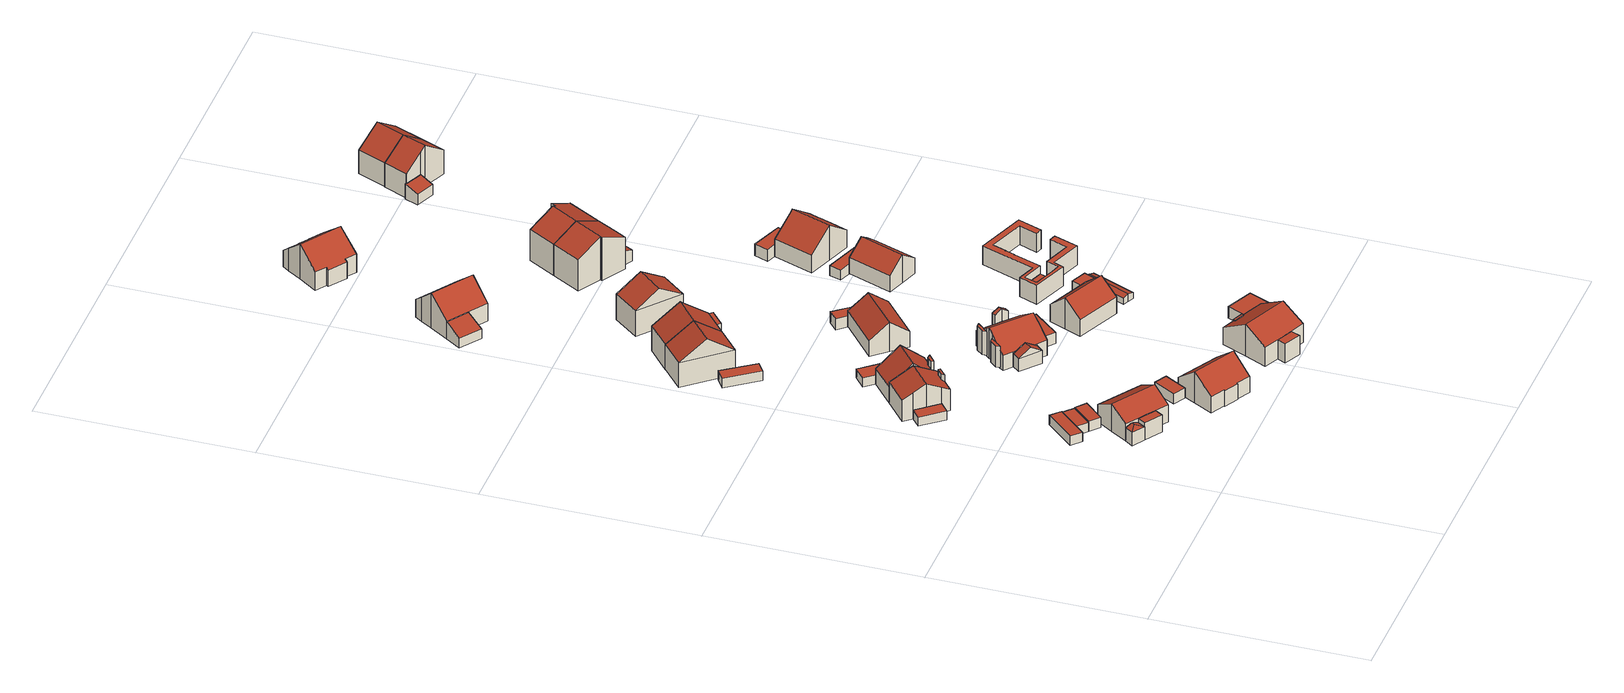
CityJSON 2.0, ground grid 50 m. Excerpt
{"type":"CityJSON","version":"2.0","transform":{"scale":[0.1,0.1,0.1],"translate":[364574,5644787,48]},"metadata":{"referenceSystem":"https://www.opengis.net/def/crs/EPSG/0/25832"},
"CityObjects":{
"building1":{"type":"Building","attributes":{"Geometrietyp2DReferenz":"3000","Gemeindeschluessel":"05315000","function":"51009_1610","roofType":"5000","measuredHeight":3.96},"geometry":[{"type":"Solid","lod":"2","boundaries":[[[[0,1,2,3]],[[4,5,1,0]],[[6,7,5,4]],[[3,2,7,6]],[[0,8,4]],[[6,9,3]],[[3,9,8,0]],[[4,8,9,6]],[[1,5,7,2]]]],"semantics":{"surfaces":[{"type":"WallSurface"},{"type":"RoofSurface"},{"type":"GroundSurface"}],"values":[[0,0,0,0,1,0,1,1,2]]}}]},
"building2":{"type":"Building","attributes":{"Geometrietyp2DReferenz":"3000","Gemeindeschluessel":"05315000","function":"31001_2463","roofType":"1000","measuredHeight":2.47,"storeysAboveGround":1},"address":[{"country":"Germany","locality":"Köln","thoroughfareNumber":"8","thoroughfareName":"Friederike-Nadig-Weg"}],"geometry":[{"type":"Solid","lod":"2","boundaries":[[[[10,11,12,13]],[[14,15,11,10]],[[16,17,15,14]],[[13,12,17,16]],[[14,10,13,16]],[[11,15,17,12]]]],"semantics":{"surfaces":[{"type":"WallSurface"},{"type":"RoofSurface"},{"type":"GroundSurface"}],"values":[[0,0,0,0,1,2]]}}]},
"building3":{"type":"Building","attributes":{"Geometrietyp2DReferenz":"3000","Gemeindeschluessel":"05315000","function":"31001_2463","roofType":"1000","measuredHeight":2.38,"storeysAboveGround":1},"address":[{"country":"Germany","locality":"Köln","thoroughfareNumber":"10","thoroughfareName":"Friederike-Nadig-Weg"}],"geometry":[{"type":"Solid","lod":"2","boundaries":[[[[18,19,20,21]],[[22,23,19,18]],[[24,25,23,22]],[[21,20,25,24]],[[22,18,21,24]],[[19,23,25,20]]]],"semantics":{"surfaces":[{"type":"WallSurface"},{"type":"RoofSurface"},{"type":"GroundSurface"}],"values":[[0,0,0,0,1,2]]}}]},
"building4":{"type":"Building","attributes":{"Geometrietyp2DReferenz":"3000","Gemeindeschluessel":"05315000","function":"51009_1611","roofType":"1000","measuredHeight":2.63},"geometry":[{"type":"Solid","lod":"2","boundaries":[[[[26,27,19,28]],[[29,30,27,26]],[[31,23,30,29]],[[28,19,23,31]],[[29,26,28,31]],[[27,30,23,19]]]],"semantics":{"surfaces":[{"type":"WallSurface"},{"type":"RoofSurface"},{"type":"GroundSurface"}],"values":[[0,0,0,0,1,2]]}}]},
"building5":{"type":"Building","attributes":{"Geometrietyp2DReferenz":"3000","Gemeindeschluessel":"05315000","function":"31001_2463","roofType":"1000","measuredHeight":2.33,"storeysAboveGround":1},"address":[{"country":"Germany","locality":"Köln","thoroughfareNumber":"10","thoroughfareName":"Marion-Dönhoff-Weg"}],"geometry":[{"type":"Solid","lod":"2","boundaries":[[[[32,33,34,35]],[[36,37,33,32]],[[38,39,37,36]],[[35,34,39,38]],[[36,32,35,38]],[[33,37,39,34]]]],"semantics":{"surfaces":[{"type":"WallSurface"},{"type":"RoofSurface"},{"type":"GroundSurface"}],"values":[[0,0,0,0,1,2]]}}]},
"building6":{"type":"Building","attributes":{"Gemeindeschluessel":"05315000","Geometrietyp2DReferenz":"3000","function":"31001_1010"},"address":[{"country":"Germany","locality":"Köln","thoroughfareNumber":"10","thoroughfareName":"Friederike-Nadig-Weg"}],"children":["building6-1","building6-2"]},
"building6-1":{"type":"BuildingPart","attributes":{"roofType":"3100","measuredHeight":7.07,"storeysAboveGround":1},"parents":["building6"],"geometry":[{"type":"Solid","lod":"2","boundaries":[[[[40,7,2,41]],[[42,43,7,40]],[[44,45,43,42]],[[46,47,45,44]],[[48,49,47,46]],[[50,51,49,48]],[[52,53,51,50]],[[40,41,54,52,50,48,42]],[[46,44,42,48]],[[55,2,7,43,45,47,49,51,53]],[[54,55,53,52]],[[41,2,55,54]]]],"semantics":{"surfaces":[{"type":"WallSurface"},{"type":"RoofSurface"},{"type":"GroundSurface"},{"type":"ClosureSurface"}],"values":[[0,0,0,0,0,0,0,1,1,2,3,3]]}}]},
"building6-2":{"type":"BuildingPart","attributes":{"roofType":"1000","measuredHeight":4.35,"storeysAboveGround":1},"parents":["building6"],"geometry":[{"type":"Solid","lod":"2","boundaries":[[[[41,2,1,56]],[[57,58,53,52]],[[56,1,58,57]],[[52,54,41,56,57]],[[2,55,53,58,1]],[[54,55,2,41]],[[52,53,55,54]]]],"semantics":{"surfaces":[{"type":"WallSurface"},{"type":"RoofSurface"},{"type":"GroundSurface"},{"type":"ClosureSurface"}],"values":[[0,0,0,1,2,3,3]]}}]},
"building7":{"type":"Building","attributes":{"Geometrietyp2DReferenz":"3000","Gemeindeschluessel":"05315000","function":"31001_1010","roofType":"3100","measuredHeight":8.18,"storeysAboveGround":1},"address":[{"country":"Germany","locality":"Köln","thoroughfareNumber":"10","thoroughfareName":"Marion-Dönhoff-Weg"}],"geometry":[{"type":"Solid","lod":"2","boundaries":[[[[59,34,60,61]],[[62,63,34,59]],[[64,65,63,62]],[[66,67,65,64]],[[68,69,67,66]],[[70,71,69,68]],[[72,73,71,70]],[[74,75,73,72]],[[76,33,75,74]],[[61,60,33,76]],[[64,62,59,61,66]],[[76,74,72,70,68,66,61]],[[34,63,65,67,69,71,73,75,33,60]]]],"semantics":{"surfaces":[{"type":"WallSurface"},{"type":"RoofSurface"},{"type":"GroundSurface"}],"values":[[0,0,0,0,0,0,0,0,0,0,1,1,2]]}}]},
"building8":{"type":"Building","attributes":{"Geometrietyp2DReferenz":"3000","Gemeindeschluessel":"05315000","function":"51009_1610","roofType":"1000","measuredHeight":7.05},"geometry":[{"type":"Solid","lod":"2","boundaries":[[[[77,78,79,80]],[[81,82,78,77]],[[83,84,82,81]],[[80,79,84,83]],[[81,77,80,83]],[[78,82,84,79]]]],"semantics":{"surfaces":[{"type":"WallSurface"},{"type":"RoofSurface"},{"type":"GroundSurface"}],"values":[[0,0,0,0,1,2]]}}]},
"building9":{"type":"Building","attributes":{"Geometrietyp2DReferenz":"3000","Gemeindeschluessel":"05315000","function":"31001_2463","roofType":"1000","measuredHeight":2.62,"storeysAboveGround":1},"address":[{"country":"Germany","locality":"Köln","thoroughfareNumber":"12","thoroughfareName":"Friederike-Nadig-Weg"}],"geometry":[{"type":"Solid","lod":"2","boundaries":[[[[85,86,87,88]],[[89,90,86,85]],[[91,92,90,89]],[[88,87,92,91]],[[89,85,88,91]],[[86,90,92,87]]]],"semantics":{"surfaces":[{"type":"WallSurface"},{"type":"RoofSurface"},{"type":"GroundSurface"}],"values":[[0,0,0,0,1,2]]}}]},
"building10":{"type":"Building","attributes":{"Geometrietyp2DReferenz":"3000","Gemeindeschluessel":"05315000","function":"31001_1010","roofType":"3100","measuredHeight":8.08,"storeysAboveGround":1},"address":[{"country":"Germany","locality":"Köln","thoroughfareNumber":"12","thoroughfareName":"Friederike-Nadig-Weg"}],"geometry":[{"type":"Solid","lod":"2","boundaries":[[[[93,94,95,96]],[[97,98,94,93]],[[99,100,98,97]],[[101,102,100,99]],[[103,104,102,101]],[[105,106,104,103]],[[107,108,106,105]],[[109,110,108,107]],[[111,112,110,109]],[[96,95,112,111]],[[99,97,93,96,111,109,107,101]],[[105,103,101,107]],[[94,98,100,102,104,106,108,110,112,95]]]],"semantics":{"surfaces":[{"type":"WallSurface"},{"type":"RoofSurface"},{"type":"GroundSurface"}],"values":[[0,0,0,0,0,0,0,0,0,0,1,1,2]]}}]},
"building11":{"type":"Building","attributes":{"Geometrietyp2DReferenz":"3000","Gemeindeschluessel":"05315000","function":"31001_1010","roofType":"3100","measuredHeight":8.63,"storeysAboveGround":1},"address":[{"country":"Germany","locality":"Köln","thoroughfareNumber":"8","thoroughfareName":"Marion-Dönhoff-Weg"}],"geometry":[{"type":"Solid","lod":"2","boundaries":[[[[113,65,67,114]],[[115,116,65,113]],[[117,118,116,115]],[[119,120,118,117]],[[121,122,120,119]],[[123,124,122,121]],[[125,69,124,123]],[[114,67,69,125]],[[115,113,114,117]],[[125,123,121,119,117,114]],[[65,116,118,120,122,124,69,67]]]],"semantics":{"surfaces":[{"type":"WallSurface"},{"type":"RoofSurface"},{"type":"GroundSurface"}],"values":[[0,0,0,0,0,0,0,0,1,1,2]]}}]},
"building12":{"type":"Building","attributes":{"Geometrietyp2DReferenz":"3000","Gemeindeschluessel":"05315000","function":"51009_1610","roofType":"1000","measuredHeight":6.63},"geometry":[{"type":"Solid","lod":"2","boundaries":[[[[126,127,128,129]],[[130,131,127,126]],[[132,133,131,130]],[[129,128,133,132]],[[130,126,129,132]],[[127,131,133,128]]]],"semantics":{"surfaces":[{"type":"WallSurface"},{"type":"RoofSurface"},{"type":"GroundSurface"}],"values":[[0,0,0,0,1,2]]}}]},
"building13":{"type":"Building","attributes":{"Geometrietyp2DReferenz":"3000","Gemeindeschluessel":"05315000","function":"31001_2463","roofType":"1000","measuredHeight":2.48,"storeysAboveGround":1},"address":[{"country":"Germany","locality":"Köln","thoroughfareNumber":"65","thoroughfareName":"Astrid-Lindgren-Allee"}],"geometry":[{"type":"Solid","lod":"2","boundaries":[[[[134,135,136,137]],[[138,139,135,134]],[[140,141,139,138]],[[137,136,141,140]],[[138,134,137,140]],[[135,139,141,136]]]],"semantics":{"surfaces":[{"type":"WallSurface"},{"type":"RoofSurface"},{"type":"GroundSurface"}],"values":[[0,0,0,0,1,2]]}}]},
"building14":{"type":"Building","attributes":{"Geometrietyp2DReferenz":"3000","Gemeindeschluessel":"05315000","function":"31001_2463","roofType":"1000","measuredHeight":2.36,"storeysAboveGround":1},"address":[{"country":"Germany","locality":"Köln","thoroughfareNumber":"8","thoroughfareName":"Marion-Dönhoff-Weg"}],"geometry":[{"type":"Solid","lod":"2","boundaries":[[[[142,143,144,145]],[[146,147,143,142]],[[148,149,147,146]],[[145,144,149,148]],[[146,142,145,148]],[[143,147,149,144]]]],"semantics":{"surfaces":[{"type":"WallSurface"},{"type":"RoofSurface"},{"type":"GroundSurface"}],"values":[[0,0,0,0,1,2]]}}]},
"building15":{"type":"Building","attributes":{"Geometrietyp2DReferenz":"3000","Gemeindeschluessel":"05315000","function":"31001_1010","roofType":"3100","measuredHeight":10.84,"storeysAboveGround":2},"address":[{"country":"Germany","locality":"Köln","thoroughfareNumber":"65","thoroughfareName":"Astrid-Lindgren-Allee"}],"geometry":[{"type":"Solid","lod":"2","boundaries":[[[[150,151,152,153]],[[154,155,151,150]],[[156,157,155,154]],[[153,152,157,156]],[[150,158,154]],[[156,159,153]],[[153,159,158,150]],[[154,158,159,156]],[[151,155,157,152]]]],"semantics":{"surfaces":[{"type":"WallSurface"},{"type":"RoofSurface"},{"type":"GroundSurface"}],"values":[[0,0,0,0,0,0,1,1,2]]}}]},
"building16":{"type":"Building","attributes":{"Geometrietyp2DReferenz":"3000","Gemeindeschluessel":"05315000","function":"51009_1610","roofType":"3100","measuredHeight":5.11},"geometry":[{"type":"Solid","lod":"2","boundaries":[[[[160,161,162,163]],[[164,165,161,160]],[[166,167,165,164]],[[163,162,167,166]],[[160,168,164]],[[166,169,163]],[[163,169,168,160]],[[164,168,169,166]],[[161,165,167,162]]]],"semantics":{"surfaces":[{"type":"WallSurface"},{"type":"RoofSurface"},{"type":"GroundSurface"}],"values":[[0,0,0,0,0,0,1,1,2]]}}]},
"building17":{"type":"Building","attributes":{"Geometrietyp2DReferenz":"3000","Gemeindeschluessel":"05315000","function":"31001_1010","roofType":"3100","measuredHeight":10.98,"storeysAboveGround":2},"address":[{"country":"Germany","locality":"Köln","thoroughfareNumber":"63","thoroughfareName":"Astrid-Lindgren-Allee"}],"geometry":[{"type":"Solid","lod":"2","boundaries":[[[[156,170,171,159]],[[172,173,170,156]],[[174,175,173,172]],[[176,177,175,174]],[[178,179,177,176]],[[153,180,179,178]],[[159,171,180,153]],[[172,156,159,174]],[[153,178,176,174,159]],[[170,173,175,177,179,180,171]]]],"semantics":{"surfaces":[{"type":"WallSurface"},{"type":"RoofSurface"},{"type":"GroundSurface"}],"values":[[0,0,0,0,0,0,0,1,1,2]]}}]},
"building18":{"type":"Building","attributes":{"Gemeindeschluessel":"05315000","Geometrietyp2DReferenz":"3000","function":"31001_1010"},"address":[{"country":"Germany","locality":"Köln","thoroughfareNumber":"10a","thoroughfareName":"Marion-Dönhoff-Weg"}],"children":["building18-1","building18-2","building18-3","building18-4"]},
"building18-1":{"type":"BuildingPart","attributes":{"roofType":"3100","measuredHeight":7.85,"storeysAboveGround":1},"parents":["building18"],"geometry":[{"type":"MultiSurface","lod":"2","boundaries":[[[181,182,183,184]],[[185,186,182,181]],[[187,188,186,185]],[[189,190,188,187]],[[191,192,190,189]],[[193,194,192,191]],[[195,196,197,198]],[[199,200,196,195]],[[201,202,203,204]],[[205,206,202,201]],[[207,208,209,210]],[[184,183,208,207]],[[198,193,191,189,187,185,181,184,195]],[[207,210,205,201,204,199,195,184]],[[182,186,188,190,192,194,197,196,200,203,202,206,209,208,183]],[[211,197,194,212]],[[198,213,214]],[[193,214,213,211,212]],[[215,216,203,200]],[[199,217,218]],[[218,217,204,216,215]],[[205,219,220,206]],[[219,210,209,220]]],"semantics":{"surfaces":[{"type":"WallSurface"},{"type":"RoofSurface"},{"type":"GroundSurface"},{"type":"ClosureSurface"}],"values":[0,0,0,0,0,0,0,0,0,0,0,0,1,1,2,0,0,3,0,0,3,3,3]}}]},
"building18-2":{"type":"BuildingPart","attributes":{"roofType":"9999","measuredHeight":5.5,"storeysAboveGround":1},"address":[{"country":"Germany","locality":"Köln","thoroughfareNumber":"10a","thoroughfareName":"Marion-Dönhoff-Weg"}],"parents":["building18"],"geometry":[{"type":"MultiSurface","lod":"2","boundaries":[[[221,213,222,223]],[[213,211,224,222]],[[221,193,214]],[[223,225,212,221]],[[222,224,225,223]],[[213,214,193,212,211]],[[211,212,225,224]]],"semantics":{"surfaces":[{"type":"RoofSurface"},{"type":"WallSurface"},{"type":"GroundSurface"}],"values":[0,1,1,1,1,1,2]}}]},
"building18-3":{"type":"BuildingPart","attributes":{"roofType":"1000","measuredHeight":6.06,"storeysAboveGround":1},"address":[{"country":"Germany","locality":"Köln","thoroughfareNumber":"10a","thoroughfareName":"Marion-Dönhoff-Weg"}],"parents":["building18"],"geometry":[{"type":"MultiSurface","lod":"2","boundaries":[[[226,216,227,228]],[[229,230,215,218]],[[228,227,230,229]],[[218,226,228,229]],[[216,215,230,227]],[[226,217,204]],[[204,217,218,215,216]]],"semantics":{"surfaces":[{"type":"WallSurface"},{"type":"RoofSurface"},{"type":"GroundSurface"},{"type":"ClosureSurface"}],"values":[0,0,0,1,2,0,3]}}]},
"building18-4":{"type":"BuildingPart","attributes":{"roofType":"3100","measuredHeight":7.16,"storeysAboveGround":1},"address":[{"country":"Germany","locality":"Köln","thoroughfareNumber":"10a","thoroughfareName":"Marion-Dönhoff-Weg"}],"parents":["building18"],"geometry":[{"type":"MultiSurface","lod":"2","boundaries":[[[231,232,206,233]],[[234,235,232,231]],[[236,237,235,234]],[[238,209,237,236]],[[231,233,239,234]],[[238,236,234,239]],[[206,232,235,237,209,220]],[[239,233,205,219]],[[219,205,206,220]],[[239,219,210,238]],[[209,210,219,220]]],"semantics":{"surfaces":[{"type":"WallSurface"},{"type":"RoofSurface"},{"type":"GroundSurface"},{"type":"ClosureSurface"}],"values":[0,0,0,0,1,1,2,0,3,0,3]}}]},
"building19":{"type":"Building","attributes":{"Geometrietyp2DReferenz":"3000","Gemeindeschluessel":"05315000","function":"51009_1610","roofType":"2100","measuredHeight":4.38},"geometry":[{"type":"Solid","lod":"2","boundaries":[[[[240,241,242,243]],[[244,245,241,240]],[[246,247,245,244]],[[243,242,247,246]],[[244,240,243,246]],[[241,245,247,242]]]],"semantics":{"surfaces":[{"type":"WallSurface"},{"type":"RoofSurface"},{"type":"GroundSurface"}],"values":[[0,0,0,0,1,2]]}}]},
"building20":{"type":"Building","attributes":{"Gemeindeschluessel":"05315000","Geometrietyp2DReferenz":"3000","function":"31001_1010"},"address":[{"country":"Germany","locality":"Köln","thoroughfareNumber":"14","thoroughfareName":"Friederike-Nadig-Weg"}],"children":["building20-1","building20-2","building20-3"]},
"building20-1":{"type":"BuildingPart","attributes":{"roofType":"3100","measuredHeight":8.1,"storeysAboveGround":1},"parents":["building20"],"geometry":[{"type":"MultiSurface","lod":"2","boundaries":[[[248,249,250,251]],[[252,253,249,248]],[[254,255,253,252]],[[256,257,255,254]],[[258,259,260,261]],[[262,263,259,258]],[[264,265,263,262]],[[266,267,265,264]],[[268,269,267,266]],[[270,271,269,268]],[[248,251,270,268,266,252]],[[264,262,258,261,272,273,256,254,252,266]],[[250,249,253,255,257,274,275,260,259,263,265,267,269,271]],[[251,250,271,270]],[[276,274,257,277]],[[256,273,276,277]],[[276,278,275,274]],[[273,272,278,276]],[[278,279,260,275]],[[272,261,279,278]]],"semantics":{"surfaces":[{"type":"WallSurface"},{"type":"RoofSurface"},{"type":"GroundSurface"},{"type":"ClosureSurface"}],"values":[0,0,0,0,0,0,0,0,0,0,1,1,2,3,0,3,0,3,0,3]}}]},
"building20-2":{"type":"BuildingPart","attributes":{"roofType":"1000","measuredHeight":4.83,"storeysAboveGround":1},"parents":["building20"],"geometry":[{"type":"Solid","lod":"2","boundaries":[[[[251,250,280,281]],[[282,283,271,270]],[[281,280,283,282]],[[270,251,281,282]],[[250,271,283,280]],[[270,271,250,251]]]],"semantics":{"surfaces":[{"type":"WallSurface"},{"type":"RoofSurface"},{"type":"GroundSurface"},{"type":"ClosureSurface"}],"values":[[0,0,0,1,2,3]]}}]},
"building20-3":{"type":"BuildingPart","attributes":{"roofType":"1000","measuredHeight":4.77,"storeysAboveGround":1},"address":[{"country":"Germany","locality":"Köln","thoroughfareNumber":"14","thoroughfareName":"Friederike-Nadig-Weg"}],"parents":["building20"],"geometry":[{"type":"MultiSurface","lod":"2","boundaries":[[[284,279,277,285]],[[284,285,273,272]],[[277,279,278,276]],[[285,256,273]],[[277,276,273,256]],[[284,272,261]],[[278,279,261,272]],[[276,278,272,273]]],"semantics":{"surfaces":[{"type":"WallSurface"},{"type":"RoofSurface"},{"type":"GroundSurface"},{"type":"ClosureSurface"}],"values":[0,1,2,0,3,0,3,3]}}]},
"building21":{"type":"Building","attributes":{"Geometrietyp2DReferenz":"3000","Gemeindeschluessel":"05315000","function":"31001_1010","roofType":"3100","measuredHeight":7.49,"storeysAboveGround":1},"address":[{"country":"Germany","locality":"Köln","thoroughfareNumber":"6a","thoroughfareName":"Marion-Dönhoff-Weg"}],"geometry":[{"type":"Solid","lod":"2","boundaries":[[[[286,287,288,289]],[[290,291,287,286]],[[292,293,291,290]],[[294,295,293,292]],[[296,297,295,294]],[[298,299,297,296]],[[289,288,299,298]],[[294,292,290,286,296]],[[289,298,296,286]],[[287,291,293,295,297,299,288]]]],"semantics":{"surfaces":[{"type":"WallSurface"},{"type":"RoofSurface"},{"type":"GroundSurface"}],"values":[[0,0,0,0,0,0,0,1,1,2]]}}]},
"building22":{"type":"Building","attributes":{"Geometrietyp2DReferenz":"3000","Gemeindeschluessel":"05315000","function":"31001_2463","roofType":"1000","measuredHeight":2.92,"storeysAboveGround":1},"address":[{"country":"Germany","locality":"Köln","thoroughfareNumber":"63","thoroughfareName":"Astrid-Lindgren-Allee"}],"geometry":[{"type":"Solid","lod":"2","boundaries":[[[[300,301,302,303]],[[304,305,301,300]],[[306,179,305,304]],[[307,177,179,306]],[[303,302,177,307]],[[306,304,300,303,307]],[[301,305,179,177,302]]]],"semantics":{"surfaces":[{"type":"WallSurface"},{"type":"RoofSurface"},{"type":"GroundSurface"}],"values":[[0,0,0,0,0,1,2]]}}]},
"building23":{"type":"Building","attributes":{"Geometrietyp2DReferenz":"3000","Gemeindeschluessel":"05315000","function":"31001_2463","roofType":"1000","measuredHeight":2.85,"storeysAboveGround":1},"address":[{"country":"Germany","locality":"Köln","thoroughfareNumber":"10a","thoroughfareName":"Marion-Dönhoff-Weg"}],"geometry":[{"type":"Solid","lod":"2","boundaries":[[[[308,309,310,311]],[[312,313,309,308]],[[314,315,313,312]],[[311,310,315,314]],[[312,308,311,314]],[[309,313,315,310]]]],"semantics":{"surfaces":[{"type":"WallSurface"},{"type":"RoofSurface"},{"type":"GroundSurface"}],"values":[[0,0,0,0,1,2]]}}]},
"building24":{"type":"Building","attributes":{"Geometrietyp2DReferenz":"3000","Gemeindeschluessel":"05315000","function":"31001_1010","roofType":"3100","measuredHeight":8.93,"storeysAboveGround":1},"address":[{"country":"Germany","locality":"Köln","thoroughfareNumber":"1","thoroughfareName":"Margarete-Steiff-Weg"}],"geometry":[{"type":"Solid","lod":"2","boundaries":[[[[316,317,318,246]],[[319,320,317,316]],[[321,322,320,319]],[[323,324,322,321]],[[325,326,324,323]],[[327,328,326,325]],[[246,318,328,327]],[[246,327,325,316]],[[323,321,319,316,325]],[[317,320,322,324,326,328,318]]]],"semantics":{"surfaces":[{"type":"WallSurface"},{"type":"RoofSurface"},{"type":"GroundSurface"}],"values":[[0,0,0,0,0,0,0,1,1,2]]}}]},
"building25":{"type":"Building","attributes":{"Geometrietyp2DReferenz":"3000","Gemeindeschluessel":"05315000","function":"31001_2463","roofType":"1000","measuredHeight":2.82,"storeysAboveGround":1},"address":[{"country":"Germany","locality":"Köln","thoroughfareNumber":"6a","thoroughfareName":"Marion-Dönhoff-Weg"}],"geometry":[{"type":"Solid","lod":"2","boundaries":[[[[329,330,331,332]],[[333,334,330,329]],[[335,336,334,333]],[[337,338,336,335]],[[332,331,338,337]],[[335,333,329,332,337]],[[330,334,336,338,331]]]],"semantics":{"surfaces":[{"type":"WallSurface"},{"type":"RoofSurface"},{"type":"GroundSurface"}],"values":[[0,0,0,0,0,1,2]]}}]},
"building26":{"type":"Building","attributes":{"Geometrietyp2DReferenz":"3000","Gemeindeschluessel":"05315000","function":"31001_1010","roofType":"3100","measuredHeight":10.21,"storeysAboveGround":2},"address":[{"country":"Germany","locality":"Köln","thoroughfareNumber":"61","thoroughfareName":"Astrid-Lindgren-Allee"}],"geometry":[{"type":"Solid","lod":"2","boundaries":[[[[339,340,341,342]],[[343,344,340,339]],[[345,346,344,343]],[[342,341,346,345]],[[339,347,343]],[[345,348,342]],[[342,348,347,339]],[[343,347,348,345]],[[340,344,346,341]]]],"semantics":{"surfaces":[{"type":"WallSurface"},{"type":"RoofSurface"},{"type":"GroundSurface"}],"values":[[0,0,0,0,0,0,1,1,2]]}}]},
"building27":{"type":"Building","attributes":{"Geometrietyp2DReferenz":"3000","Gemeindeschluessel":"05315000","function":"31001_1010","roofType":"3100","measuredHeight":7.91,"storeysAboveGround":1},"address":[{"country":"Germany","locality":"Köln","thoroughfareNumber":"3","thoroughfareName":"Friederike-Nadig-Weg"}],"geometry":[{"type":"Solid","lod":"2","boundaries":[[[[349,350,351,352]],[[353,354,350,349]],[[355,356,354,353]],[[357,358,356,355]],[[359,360,358,357]],[[361,362,360,359]],[[352,351,362,361]],[[353,349,352,355]],[[361,359,357,355,352]],[[350,354,356,358,360,362,351]]]],"semantics":{"surfaces":[{"type":"WallSurface"},{"type":"RoofSurface"},{"type":"GroundSurface"}],"values":[[0,0,0,0,0,0,0,1,1,2]]}}]},
"building28":{"type":"Building","attributes":{"Geometrietyp2DReferenz":"3000","Gemeindeschluessel":"05315000","function":"31001_2463","roofType":"1000","measuredHeight":2.84,"storeysAboveGround":1},"address":[{"country":"Germany","locality":"Köln","thoroughfareNumber":"14","thoroughfareName":"Friederike-Nadig-Weg"}],"geometry":[{"type":"Solid","lod":"2","boundaries":[[[[363,364,365,366]],[[367,368,364,363]],[[369,370,368,367]],[[371,372,370,369]],[[373,374,372,371]],[[366,365,374,373]],[[371,369,367,363,366,373]],[[364,368,370,372,374,365]]]],"semantics":{"surfaces":[{"type":"WallSurface"},{"type":"RoofSurface"},{"type":"GroundSurface"}],"values":[[0,0,0,0,0,0,1,2]]}}]},
"building29":{"type":"Building","attributes":{"Geometrietyp2DReferenz":"3000","Gemeindeschluessel":"05315000","function":"31001_2463","roofType":"1000","measuredHeight":2.86,"storeysAboveGround":1},"address":[{"country":"Germany","locality":"Köln","thoroughfareNumber":"3","thoroughfareName":"Friederike-Nadig-Weg"}],"geometry":[{"type":"Solid","lod":"2","boundaries":[[[[375,376,377,378]],[[379,380,376,375]],[[381,382,380,379]],[[383,384,382,381]],[[378,377,384,383]],[[381,379,375,378,383]],[[376,380,382,384,377]]]],"semantics":{"surfaces":[{"type":"WallSurface"},{"type":"RoofSurface"},{"type":"GroundSurface"}],"values":[[0,0,0,0,0,1,2]]}}]},
"building30":{"type":"Building","attributes":{"Geometrietyp2DReferenz":"3000","Gemeindeschluessel":"05315000","function":"51009_1611","roofType":"1000","measuredHeight":2.66},"geometry":[{"type":"Solid","lod":"2","boundaries":[[[[385,386,387,388]],[[389,390,386,385]],[[391,392,390,389]],[[388,387,392,391]],[[389,385,388,391]],[[386,390,392,387]]]],"semantics":{"surfaces":[{"type":"WallSurface"},{"type":"RoofSurface"},{"type":"GroundSurface"}],"values":[[0,0,0,0,1,2]]}}]},
"building31":{"type":"Building","attributes":{"Geometrietyp2DReferenz":"3000","Gemeindeschluessel":"05315000","function":"31001_2463","roofType":"3100","measuredHeight":2.01,"storeysAboveGround":1},"address":[{"country":"Germany","locality":"Köln","thoroughfareNumber":"5","thoroughfareName":"Friederike-Nadig-Weg"}],"geometry":[{"type":"Solid","lod":"2","boundaries":[[[[393,394,395,396]],[[397,398,394,393]],[[399,400,398,397]],[[401,402,400,399]],[[403,404,402,401]],[[405,406,404,403]],[[407,408,406,405]],[[396,395,408,407]],[[401,399,397,393,403]],[[396,407,405,403,393]],[[394,398,400,402,404,406,408,395]]]],"semantics":{"surfaces":[{"type":"WallSurface"},{"type":"RoofSurface"},{"type":"GroundSurface"}],"values":[[0,0,0,0,0,0,0,0,1,1,2]]}}]},
"building32":{"type":"Building","attributes":{"Geometrietyp2DReferenz":"3000","Gemeindeschluessel":"05315000","function":"31001_1010","roofType":"3100","measuredHeight":8.83,"storeysAboveGround":1},"address":[{"country":"Germany","locality":"Köln","thoroughfareNumber":"32","thoroughfareName":"Astrid-Lindgren-Allee"}],"geometry":[{"type":"Solid","lod":"2","boundaries":[[[[409,410,411,412]],[[413,414,410,409]],[[415,416,414,413]],[[417,418,416,415]],[[419,420,418,417]],[[421,422,420,419]],[[423,424,422,421]],[[425,426,424,423]],[[427,428,426,425]],[[429,430,428,427]],[[431,432,430,429]],[[433,434,432,431]],[[435,436,434,433]],[[437,438,436,435]],[[439,440,438,437]],[[412,411,440,439]],[[421,419,417,415,413,409,412,439,437,423]],[[435,433,431,429,427,425,423,437]],[[410,414,416,418,420,422,424,426,428,430,432,434,436,438,440,411]]]],"semantics":{"surfaces":[{"type":"WallSurface"},{"type":"RoofSurface"},{"type":"GroundSurface"}],"values":[[0,0,0,0,0,0,0,0,0,0,0,0,0,0,0,0,1,1,2]]}}]},
"building33":{"type":"Building","attributes":{"Geometrietyp2DReferenz":"3000","Gemeindeschluessel":"05315000","function":"31001_1010","roofType":"3100","measuredHeight":7.28,"storeysAboveGround":1},"address":[{"country":"Germany","locality":"Köln","thoroughfareNumber":"6","thoroughfareName":"Marion-Dönhoff-Weg"}],"geometry":[{"type":"Solid","lod":"2","boundaries":[[[[441,442,443,444]],[[445,446,442,441]],[[447,448,446,445]],[[449,450,448,447]],[[451,452,450,449]],[[453,454,452,451]],[[444,443,454,453]],[[445,441,444,447]],[[453,451,449,447,444]],[[442,446,448,450,452,454,443]]]],"semantics":{"surfaces":[{"type":"WallSurface"},{"type":"RoofSurface"},{"type":"GroundSurface"}],"values":[[0,0,0,0,0,0,0,1,1,2]]}}]},
"building34":{"type":"Building","attributes":{"Gemeindeschluessel":"05315000","Geometrietyp2DReferenz":"3000","function":"31001_1010"},"address":[{"country":"Germany","locality":"Köln","thoroughfareNumber":"57a","thoroughfareName":"Astrid-Lindgren-Allee"},{"country":"Germany","locality":"Köln","thoroughfareNumber":"57","thoroughfareName":"Astrid-Lindgren-Allee"}],"children":["building34-1","building34-2"]},
"building34-1":{"type":"BuildingPart","attributes":{"roofType":"3100","measuredHeight":11.1,"storeysAboveGround":2},"parents":["building34"],"geometry":[{"type":"MultiSurface","lod":"2","boundaries":[[[455,456,457,458]],[[459,460,456,455]],[[461,462,460,459]],[[463,464,462,461]],[[465,466,464,463]],[[467,468,466,465]],[[469,470,468,467]],[[471,472,470,469]],[[458,457,473,474]],[[458,474,471,469,467,455]],[[465,463,461,459,455,467]],[[456,460,462,464,466,468,470,472,473,457]],[[471,474,475,476]],[[473,472,476,475]]],"semantics":{"surfaces":[{"type":"WallSurface"},{"type":"RoofSurface"},{"type":"GroundSurface"},{"type":"ClosureSurface"}],"values":[0,0,0,0,0,0,0,0,0,1,1,2,0,3]}}]},
"building34-2":{"type":"BuildingPart","attributes":{"roofType":"2100","measuredHeight":3.87,"storeysAboveGround":2},"address":[{"country":"Germany","locality":"Köln","thoroughfareNumber":"57a","thoroughfareName":"Astrid-Lindgren-Allee"}],"parents":["building34"],"geometry":[{"type":"Solid","lod":"2","boundaries":[[[[475,473,477,478]],[[479,480,472,476]],[[478,477,480,479]],[[476,475,478,479]],[[473,472,480,477]],[[475,476,472,473]]]],"semantics":{"surfaces":[{"type":"WallSurface"},{"type":"RoofSurface"},{"type":"GroundSurface"},{"type":"ClosureSurface"}],"values":[[0,0,0,1,2,3]]}}]},
"building35":{"type":"Building","attributes":{"Geometrietyp2DReferenz":"3000","Gemeindeschluessel":"05315000","function":"51009_1610","roofType":"9999","measuredHeight":4.92},"geometry":[{"type":"Solid","lod":"2","boundaries":[[[[481,482,483,484,485,486,487,488,489,490,491,492,493,494,495,496,497,498,499,500,501,502,503,504,505,506,507,508,509]],[[507,510,511,508]],[[506,512,510,507]],[[505,513,512,506]],[[504,514,513,505]],[[503,515,514,504]],[[502,516,515,503]],[[501,517,516,502]],[[500,518,517,501]],[[499,519,518,500]],[[498,520,519,499]],[[497,521,520,498]],[[496,522,521,497]],[[495,523,522,496]],[[494,524,523,495]],[[493,525,524,494]],[[492,526,525,493]],[[491,527,526,492]],[[490,528,527,491]],[[489,529,528,490]],[[488,530,529,489]],[[487,531,530,488]],[[486,532,531,487]],[[485,533,532,486]],[[484,534,533,485]],[[483,535,534,484]],[[482,536,535,483]],[[481,537,536,482]],[[509,538,537,481]],[[508,511,538,509]],[[510,512,513,514,515,516,517,518,519,520,521,522,523,524,525,526,527,528,529,530,531,532,533,534,535,536,537,538,511]]]],"semantics":{"surfaces":[{"type":"RoofSurface"},{"type":"WallSurface"},{"type":"GroundSurface"}],"values":[[0,1,1,1,1,1,1,1,1,1,1,1,1,1,1,1,1,1,1,1,1,1,1,1,1,1,1,1,1,1,2]]}}]},
"building36":{"type":"Building","attributes":{"Geometrietyp2DReferenz":"3000","Gemeindeschluessel":"05315000","function":"31001_2463","roofType":"1000","measuredHeight":2.48,"storeysAboveGround":1},"address":[{"country":"Germany","locality":"Köln","thoroughfareNumber":"6","thoroughfareName":"Marion-Dönhoff-Weg"}],"geometry":[{"type":"Solid","lod":"2","boundaries":[[[[539,540,541,542]],[[543,544,540,539]],[[545,546,544,543]],[[547,548,546,545]],[[542,541,548,547]],[[545,543,539,542,547]],[[540,544,546,548,541]]]],"semantics":{"surfaces":[{"type":"WallSurface"},{"type":"RoofSurface"},{"type":"GroundSurface"}],"values":[[0,0,0,0,0,1,2]]}}]},
"building37":{"type":"Building","attributes":{"Geometrietyp2DReferenz":"3000","Gemeindeschluessel":"05315000","function":"31001_1010","roofType":"3100","measuredHeight":11.03,"storeysAboveGround":2},"address":[{"country":"Germany","locality":"Köln","thoroughfareNumber":"55","thoroughfareName":"Astrid-Lindgren-Allee"}],"geometry":[{"type":"Solid","lod":"2","boundaries":[[[[467,549,550,469]],[[465,551,549,467]],[[552,553,551,465]],[[554,555,553,552]],[[556,557,555,554]],[[558,559,557,556]],[[560,561,559,558]],[[562,563,561,560]],[[564,565,563,562]],[[469,550,565,564]],[[552,465,467,554]],[[469,564,562,560,558,556,554,467]],[[549,551,553,555,557,559,561,563,565,550]]]],"semantics":{"surfaces":[{"type":"WallSurface"},{"type":"RoofSurface"},{"type":"GroundSurface"}],"values":[[0,0,0,0,0,0,0,0,0,0,1,1,2]]}}]},
"building38":{"type":"Building","attributes":{"Geometrietyp2DReferenz":"3000","Gemeindeschluessel":"05315000","function":"31001_1010","roofType":"3100","measuredHeight":8.97,"storeysAboveGround":1},"address":[{"country":"Germany","locality":"Köln","thoroughfareNumber":"4a","thoroughfareName":"Marion-Dönhoff-Weg"}],"geometry":[{"type":"Solid","lod":"2","boundaries":[[[[566,567,568,569]],[[570,571,567,566]],[[572,573,571,570]],[[574,575,573,572]],[[576,577,575,574]],[[578,579,577,576]],[[580,581,579,578]],[[582,583,581,580]],[[584,585,583,582]],[[586,587,585,584]],[[569,568,587,586]],[[580,578,576,574,582]],[[572,570,566,569,586,584,582,574]],[[567,571,573,575,577,579,581,583,585,587,568]]]],"semantics":{"surfaces":[{"type":"WallSurface"},{"type":"RoofSurface"},{"type":"GroundSurface"}],"values":[[0,0,0,0,0,0,0,0,0,0,0,1,1,2]]}}]},
"building39":{"type":"Building","attributes":{"Geometrietyp2DReferenz":"3000","Gemeindeschluessel":"05315000","function":"31001_2463","roofType":"1000","measuredHeight":3,"storeysAboveGround":1},"address":[{"country":"Germany","locality":"Köln","thoroughfareNumber":"4a","thoroughfareName":"Marion-Dönhoff-Weg"}],"geometry":[{"type":"Solid","lod":"2","boundaries":[[[[588,589,590,591]],[[592,581,589,588]],[[593,579,581,592]],[[594,595,579,593]],[[591,590,595,594]],[[593,592,588,591,594]],[[589,581,579,595,590]]]],"semantics":{"surfaces":[{"type":"WallSurface"},{"type":"RoofSurface"},{"type":"GroundSurface"}],"values":[[0,0,0,0,0,1,2]]}}]},
"building40":{"type":"Building","attributes":{"Geometrietyp2DReferenz":"3000","Gemeindeschluessel":"05315000","function":"31001_2463","roofType":"1000","measuredHeight":3.32,"storeysAboveGround":1},"address":[{"country":"Germany","locality":"Köln","thoroughfareNumber":"55","thoroughfareName":"Astrid-Lindgren-Allee"}],"geometry":[{"type":"Solid","lod":"2","boundaries":[[[[596,597,598,599]],[[600,601,597,596]],[[602,603,601,600]],[[604,605,603,602]],[[606,607,605,604]],[[599,598,607,606]],[[604,602,600,596,599,606]],[[597,601,603,605,607,598]]]],"semantics":{"surfaces":[{"type":"WallSurface"},{"type":"RoofSurface"},{"type":"GroundSurface"}],"values":[[0,0,0,0,0,0,1,2]]}}]},
"building41":{"type":"Building","attributes":{"Geometrietyp2DReferenz":"3000","Gemeindeschluessel":"05315000","function":"31001_2463","roofType":"2100","measuredHeight":3.85,"storeysAboveGround":1},"address":[{"country":"Germany","locality":"Köln","thoroughfareNumber":"49","thoroughfareName":"Astrid-Lindgren-Allee"}],"geometry":[{"type":"Solid","lod":"2","boundaries":[[[[608,609,610,611]],[[612,613,609,608]],[[614,615,613,612]],[[616,617,615,614]],[[618,619,617,616]],[[611,610,619,618]],[[616,614,612,608,611,618]],[[609,613,615,617,619,610]]]],"semantics":{"surfaces":[{"type":"WallSurface"},{"type":"RoofSurface"},{"type":"GroundSurface"}],"values":[[0,0,0,0,0,0,1,2]]}}]},
"building42":{"type":"Building","attributes":{"Geometrietyp2DReferenz":"3000","Gemeindeschluessel":"05315000","function":"31001_1010","roofType":"3100","measuredHeight":10.47,"storeysAboveGround":2},"address":[{"country":"Germany","locality":"Köln","thoroughfareNumber":"49","thoroughfareName":"Astrid-Lindgren-Allee"}],"geometry":[{"type":"Solid","lod":"2","boundaries":[[[[620,621,622,623]],[[624,625,621,620]],[[626,627,625,624]],[[628,629,627,626]],[[630,631,629,628]],[[632,633,631,630]],[[634,635,633,632]],[[623,622,635,634]],[[624,620,623,634,632,626]],[[630,628,626,632]],[[621,625,627,629,631,633,635,622]]]],"semantics":{"surfaces":[{"type":"WallSurface"},{"type":"RoofSurface"},{"type":"GroundSurface"}],"values":[[0,0,0,0,0,0,0,0,1,1,2]]}}]},
"building43":{"type":"Building","attributes":{"Geometrietyp2DReferenz":"3000","Gemeindeschluessel":"05315000","function":"31001_1010","roofType":"3100","measuredHeight":10.36,"storeysAboveGround":2},"address":[{"country":"Germany","locality":"Köln","thoroughfareNumber":"47","thoroughfareName":"Astrid-Lindgren-Allee"}],"geometry":[{"type":"Solid","lod":"2","boundaries":[[[[624,636,637,626]],[[638,639,636,624]],[[640,641,639,638]],[[642,643,641,640]],[[628,644,643,642]],[[626,637,644,628]],[[638,624,626,640]],[[628,642,640,626]],[[636,639,641,643,644,637]]]],"semantics":{"surfaces":[{"type":"WallSurface"},{"type":"RoofSurface"},{"type":"GroundSurface"}],"values":[[0,0,0,0,0,0,1,1,2]]}}]},
"building44":{"type":"Building","attributes":{"Geometrietyp2DReferenz":"3000","Gemeindeschluessel":"05315000","function":"31001_2463","roofType":"1000","measuredHeight":2.37,"storeysAboveGround":1},"address":[{"country":"Germany","locality":"Köln","thoroughfareNumber":"47","thoroughfareName":"Astrid-Lindgren-Allee"}],"geometry":[{"type":"Solid","lod":"2","boundaries":[[[[645,646,647,648]],[[649,650,646,645]],[[651,652,650,649]],[[648,647,652,651]],[[649,645,648,651]],[[646,650,652,647]]]],"semantics":{"surfaces":[{"type":"WallSurface"},{"type":"RoofSurface"},{"type":"GroundSurface"}],"values":[[0,0,0,0,1,2]]}}]}
},
"vertices":[
[126,213,50],[126,213,16],[138,232,16],[138,232,50],[97,232,50],[97,232,16],[110,251,50],[110,251,16],[120,235,56],[124,242,56],
[139,404,41],[139,404,17],[117,424,17],[117,424,41],[78,337,41],[78,337,17],[56,357,41],[56,357,17],
[160,382,40],[160,382,16],[137,403,16],[137,403,40],[119,337,40],[119,337,16],[96,357,40],[96,357,16],
[183,362,42],[183,362,16],[160,382,42],[142,317,42],[142,317,16],[119,337,42],
[91,657,38],[91,657,15],[49,707,15],[49,707,38],[68,638,38],[68,638,15],[26,688,38],[26,688,15],
[110,251,60],[138,232,60],[135,290,87],[135,290,16],[161,330,60],[161,330,16],[259,265,60],[259,265,16],[233,226,87],[233,226,16],[207,187,60],[207,187,16],[178,206,60],[178,206,16],[157,220,60],[157,220,16],
[126,213,60],[166,187,60],[166,187,16],
[49,707,82],[68,684,15],[68,684,97],[33,726,69],[33,726,15],[90,774,69],[90,774,15],[126,732,97],[126,732,15],[161,690,69],[161,690,15],[146,678,69],[146,678,15],[128,662,69],[128,662,15],[104,642,69],[104,642,15],[91,657,79],
[143,682,87],[143,682,16],[129,670,16],[129,670,87],[146,678,87],[146,678,16],[128,662,87],[128,662,16],
[331,233,43],[331,233,17],[302,249,17],[302,249,43],[302,181,43],[302,181,17],[273,197,43],[273,197,17],
[297,90,58],[297,90,18],[330,72,18],[330,72,58],[298,92,59],[298,92,18],[264,110,59],[264,110,18],[288,155,99],[288,155,18],[313,200,59],[313,200,18],[412,145,59],[412,145,18],[388,100,99],[388,100,18],[363,56,59],[363,56,18],[331,74,59],[331,74,18],
[90,774,56],[126,732,102],[148,823,56],[148,823,15],[183,780,102],[183,780,15],[219,738,56],[219,738,15],[195,718,56],[195,718,15],[177,703,56],[177,703,15],[161,690,56],
[195,718,82],[195,718,16],[186,719,16],[186,719,82],[177,703,82],[177,703,16],[173,707,82],[173,707,16],
[112,1074,38],[112,1074,13],[60,1147,13],[60,1147,38],[88,1057,38],[88,1057,13],[35,1130,38],[35,1130,13],
[214,803,38],[214,803,15],[158,870,15],[158,870,38],[185,779,38],[185,779,15],[129,846,38],[129,846,15],
[95,1121,74],[95,1121,11],[152,1170,11],[152,1170,74],[10,1220,74],[10,1220,11],[67,1269,74],[67,1269,11],[52,1170,120],[109,1219,120],
[330,510,50],[330,510,17],[345,527,17],[345,527,50],[285,548,50],[285,548,17],[300,565,50],[300,565,17],[308,529,68],[323,546,68],
[67,1269,10],[109,1219,10],[125,1318,74],[125,1318,10],[167,1268,120],[167,1268,10],[170,1265,117],[170,1265,10],[209,1219,74],[209,1219,10],[152,1170,10],
[384,533,75],[384,533,15],[400,553,15],[400,553,93],[365,511,54],[365,511,15],[345,527,54],[345,527,15],[300,565,54],[300,565,15],[281,582,54],[281,582,15],[287,590,61],[287,590,15],[316,624,93],[316,624,15],[310,616,15],[310,616,86],[322,632,86],[322,632,15],[352,666,54],[352,666,15],[345,658,15],[345,658,61],[389,635,54],[389,635,15],[436,595,54],[436,595,15],[413,614,15],[413,614,54],[310,616,17],[287,590,17],[310,616,72],[297,601,72],[322,632,17],[345,658,17],[330,641,78],[322,632,78],[401,625,54],[401,625,15],
[287,590,72],[300,616,72],[286,600,72],[300,616,17],[286,600,17],
[345,658,78],[335,658,17],[335,658,78],[322,642,78],[322,642,17],
[396,644,76],[396,644,15],[389,635,76],[408,633,86],[408,633,15],[420,623,76],[420,623,15],[413,614,76],[401,625,86],
[55,1676,35],[55,1676,10],[80,1714,10],[80,1714,54],[6,1710,35],[6,1710,10],[31,1747,54],[31,1747,10],
[468,56,66],[468,56,17],[503,40,17],[503,40,66],[492,108,98],[492,108,17],[518,167,61],[518,167,17],[547,154,61],[547,154,17],[591,135,61],[591,135,17],[572,143,17],[572,143,61],[628,118,62],[628,118,17],[627,117,63],[627,117,17],[601,59,98],[601,59,17],[578,7,66],[578,7,17],[543,22,66],[543,22,17],[569,137,66],[544,147,66],[544,147,17],[569,137,17],[544,147,18],[547,154,18],[569,137,18],[572,143,18],
[493,19,17],[493,19,66],[534,0,66],[534,0,17],
[572,143,66],[547,154,66],
[276,834,88],[276,834,13],[306,799,13],[306,799,53],[246,870,53],[246,870,13],[340,949,53],[340,949,13],[360,925,76],[360,925,13],[370,913,88],[370,913,13],[399,878,53],[399,878,13],
[263,1226,39],[263,1226,10],[199,1289,10],[199,1289,39],[228,1196,39],[228,1196,10],[209,1219,39],[170,1265,39],
[466,569,43],[466,569,14],[436,595,14],[436,595,43],[414,508,43],[414,508,14],[384,533,43],[384,533,14],
[60,1791,98],[60,1791,9],[31,1747,9],[78,1818,71],[78,1818,9],[89,1835,54],[89,1835,9],[183,1772,54],[183,1772,9],[154,1728,98],[154,1728,9],[124,1685,54],[124,1685,9],
[383,944,38],[383,944,10],[345,990,10],[345,990,38],[360,925,38],[360,925,10],[340,949,38],[340,949,10],[322,971,38],[322,971,10],
[258,1291,76],[258,1291,10],[305,1349,10],[305,1349,76],[165,1367,76],[165,1367,10],[212,1426,76],[212,1426,10],[211,1329,112],[259,1387,112],
[555,418,62],[555,418,19],[572,457,19],[572,457,98],[448,464,62],[448,464,19],[466,504,98],[466,504,19],[483,543,62],[483,543,19],[589,497,62],[589,497,19],[582,480,77],[582,480,19],
[678,159,47],[678,159,18],[615,187,18],[615,187,47],[654,104,47],[654,104,18],[627,117,47],[627,117,18],[628,118,47],[628,118,18],[591,135,47],[591,135,18],
[606,534,45],[606,534,17],[589,497,17],[589,497,45],[642,518,45],[642,518,17],[618,464,45],[618,464,17],[582,480,45],[582,480,17],
[617,609,40],[617,609,13],[566,627,13],[566,627,40],[606,579,40],[606,579,13],[556,597,40],[556,597,13],
[611,410,35],[611,410,15],[625,404,15],[625,404,30],[598,416,30],[598,416,15],[618,464,30],[618,464,15],[642,518,30],[642,518,15],[655,512,35],[655,512,15],[669,507,30],[669,507,15],[649,459,30],[649,459,15],
[195,2155,50],[195,2155,8],[182,2163,8],[182,2163,50],[213,2142,50],[213,2142,8],[210,2137,55],[210,2137,8],[236,2119,55],[236,2119,8],[240,2125,50],[240,2125,8],[274,2102,50],[274,2102,8],[241,2053,97],[241,2053,8],[211,2008,55],[211,2008,8],[186,2025,55],[186,2025,8],[183,2020,50],[183,2020,8],[141,2048,50],[141,2048,8],[144,2053,55],[144,2053,8],[119,2070,55],[119,2070,8],[149,2114,97],[149,2114,8],[171,2147,66],[171,2147,8],
[490,904,54],[490,904,13],[530,890,13],[530,890,85],[528,1008,54],[528,1008,13],[568,994,85],[568,994,13],[585,988,73],[585,988,13],[608,979,54],[608,979,13],[571,875,54],[571,875,13],
[344,1501,120],[344,1501,9],[401,1468,9],[401,1468,90],[343,1502,119],[343,1502,9],[345,1506,119],[345,1506,9],[290,1537,90],[290,1537,9],[329,1605,90],[329,1605,9],[386,1573,120],[386,1573,9],[442,1541,90],[442,1541,9],[427,1514,90],[427,1514,9],[407,1478,9],[407,1478,90],[407,1478,48],[427,1514,48],
[433,1463,9],[433,1463,38],[453,1500,38],[453,1500,9],
[629,562,60],[638,585,60],[713,558,60],[733,615,60],[718,620,60],[703,578,60],[637,601,60],[627,572,60],[606,579,60],[556,597,60],[566,627,60],[617,609,60],[640,674,60],[638,675,60],[639,676,60],[641,675,60],[648,696,60],[646,696,60],[647,698,60],[649,697,60],[660,729,60],[747,698,60],[731,655,60],[746,650,60],[767,707,60],[651,749,60],[604,622,60],[562,637,60],[545,593,60],[604,622,11],[562,637,11],[651,749,11],[767,707,11],[746,650,11],[731,655,11],[747,698,11],[660,729,11],[649,697,11],[647,698,11],[646,696,11],[648,696,11],[641,675,11],[639,676,11],[638,675,11],[640,674,11],[617,609,11],[566,627,11],[556,597,11],[606,579,11],[627,572,11],[637,601,11],[703,578,11],[718,620,11],[733,615,11],[713,558,11],[638,585,11],[629,562,11],[545,593,11],
[595,1016,37],[595,1016,12],[510,1046,12],[510,1046,37],[585,988,37],[585,988,12],[528,1008,37],[528,1008,12],[500,1018,37],[500,1018,12],
[386,1573,10],[442,1541,10],[329,1605,10],[366,1670,90],[366,1670,10],[423,1638,120],[423,1638,10],[430,1634,117],[430,1634,10],[436,1646,117],[436,1646,10],[454,1636,107],[454,1636,10],[487,1620,90],[487,1620,10],[484,1616,90],[484,1616,10],
[637,1074,53],[637,1074,12],[652,1115,12],[652,1115,53],[632,1076,57],[632,1076,12],[620,1044,57],[620,1044,12],[564,1064,102],[564,1064,12],[507,1085,57],[507,1085,12],[541,1179,57],[541,1179,12],[593,1160,98],[593,1160,12],[598,1159,102],[598,1159,12],[655,1138,57],[655,1138,12],[647,1117,57],[647,1117,12],
[605,1193,42],[605,1193,12],[530,1220,12],[530,1220,42],[593,1160,42],[541,1179,42],[518,1188,42],[518,1188,12],
[522,1633,42],[522,1633,9],[466,1660,9],[466,1660,42],[508,1604,42],[508,1604,9],[484,1616,42],[484,1616,9],[487,1620,42],[487,1620,9],[454,1636,42],[454,1636,9],
[507,1996,46],[507,1996,7],[493,1964,7],[493,1964,34],[510,1995,46],[510,1995,7],[510,1994,45],[510,1994,7],[552,1976,45],[552,1976,7],[539,1945,34],[539,1945,7],
[510,1995,70],[510,1995,8],[510,1994,8],[510,1994,70],[534,2051,70],[534,2051,8],[589,2028,112],[589,2028,8],[644,2004,70],[644,2004,8],[620,1947,70],[620,1947,8],[565,1970,112],[565,1970,8],[552,1976,102],[552,1976,8],
[534,2051,9],[589,2028,9],[563,2119,70],[563,2119,9],[618,2096,112],[618,2096,9],[673,2073,70],[673,2073,9],[644,2004,9],
[686,2102,34],[686,2102,10],[630,2126,10],[630,2126,34],[673,2073,34],[673,2073,10],[618,2096,34],[618,2096,10]
]}
